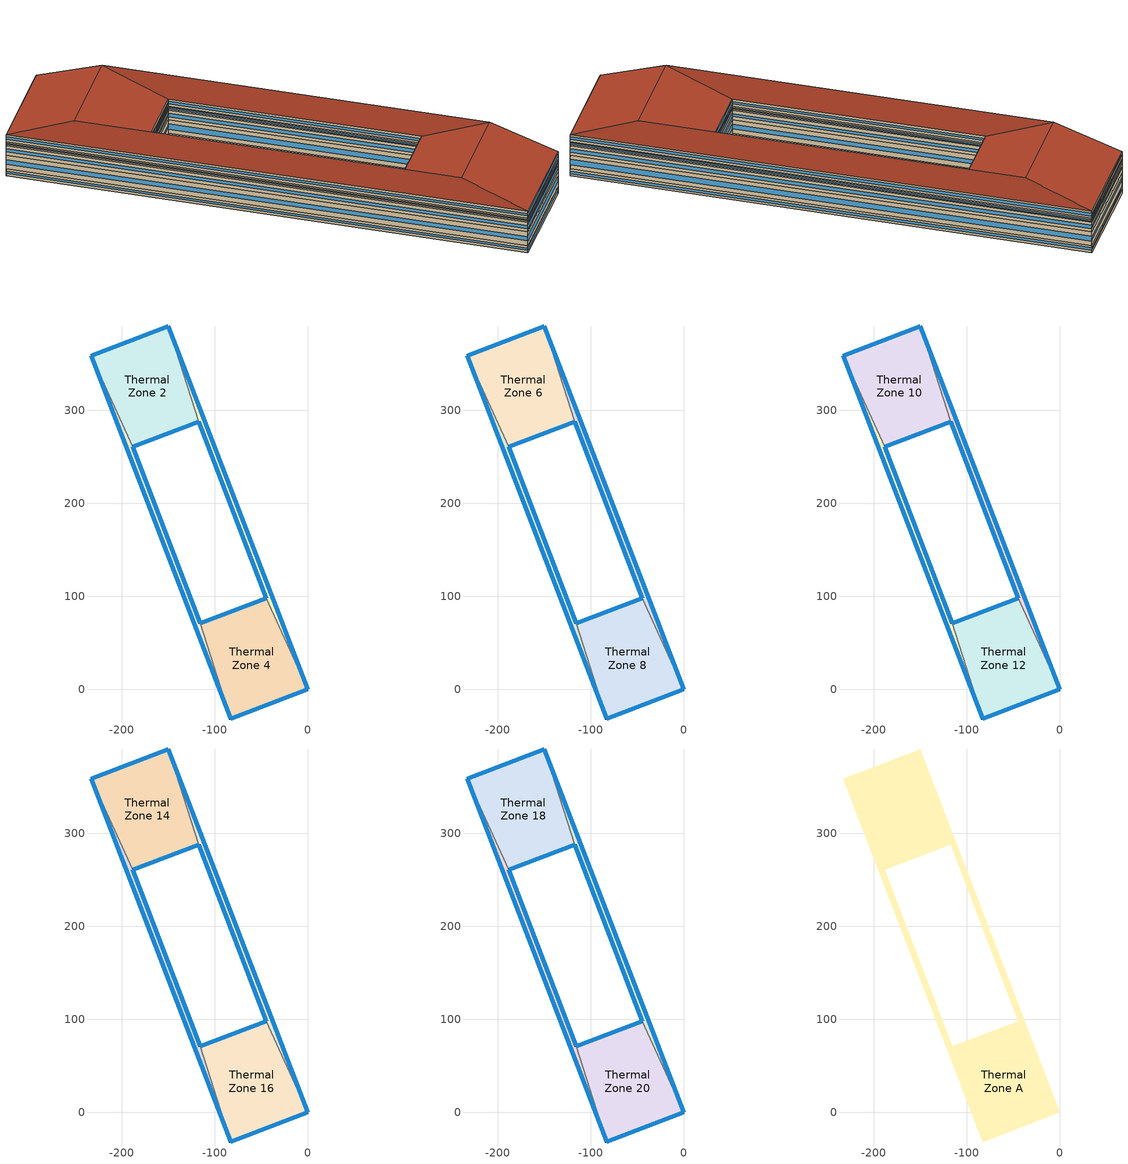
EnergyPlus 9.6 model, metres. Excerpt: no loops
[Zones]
Thermal Zone 1
 floor ground (ExtSlabCarpet): 0,0 -44.54,98.3 -117.35,287.96 -150.02,390.82 z0
 wall outside (Ext Wall): -117.35,287.96 -44.54,98.3 / 0,0 -150.02,390.82 z0:6.39
 wall to Thermal Zone 4 (Interior Wall): -44.54,98.3 0,0 z0:6.39
 wall to Thermal Zone 2 (Interior Wall): -150.02,390.82 -117.35,287.96 z0:6.39
 window (Ext Window): -117.35,287.95 -44.55,98.3 / 0,0.01 -150.02,390.81 z2.01:4.38
Thermal Zone 2
 floor ground (ExtSlabCarpet): -117.35,287.96 -188.28,260.73 -232.83,359.03 -150.02,390.82 z0
 wall outside (Ext Wall): -188.28,260.73 -117.35,287.96 / -150.02,390.82 -232.83,359.03 z0:6.39
 wall to Thermal Zone 3 (Interior Wall): -232.83,359.03 -188.28,260.73 z0:6.39
 window (Ext Window): -188.27,260.74 -117.36,287.96 / -150.03,390.81 -232.82,359.03 z2.78:3.61
Thermal Zone 3
 floor ground (ExtSlabCarpet): -115.48,71.07 -82.81,-31.79 -232.83,359.03 -188.28,260.73 z0
 wall outside (Ext Wall): -232.83,359.03 -82.81,-31.79 / -115.48,71.07 -188.28,260.73 z0:6.39
 wall to Thermal Zone 4 (Interior Wall): -82.81,-31.79 -115.48,71.07 z0:6.39
 window (Ext Window): -232.82,359.02 -82.81,-31.78 / -115.48,71.08 -188.28,260.72 z2.24:4.15
Thermal Zone 4
 floor ground (ExtSlabCarpet): -82.81,-31.79 -115.48,71.07 -44.54,98.3 0,0 z0
 wall outside (Ext Wall): -44.54,98.3 -115.48,71.07 / -82.81,-31.79 0,0 z0:6.39
 window (Ext Window): -44.55,98.29 -115.47,71.07 / -82.8,-31.78 -0.01,0 z2.08:4.31
Thermal Zone 5
 floor to Thermal Zone 1 (Interior Floor): 0,0 -44.54,98.3 -117.35,287.96 -150.02,390.82 z6.39
 wall outside (Ext Wall): -117.35,287.96 -44.54,98.3 / 0,0 -150.02,390.82 z6.39:19.06
 wall to Thermal Zone 8 (Interior Wall): -44.54,98.3 0,0 z6.39:19.06
 wall to Thermal Zone 6 (Interior Wall): -150.02,390.82 -117.35,287.96 z6.39:19.06
 window (Ext Window): -117.35,287.95 -44.55,98.3 / 0,0.01 -150.02,390.81 z10.38:15.07
Thermal Zone 6
 floor to Thermal Zone 2 (Interior Floor): -117.35,287.96 -188.28,260.73 -232.83,359.03 -150.02,390.82 z6.39
 wall outside (Ext Wall): -188.28,260.73 -117.35,287.96 / -150.02,390.82 -232.83,359.03 z6.39:19.06
 wall to Thermal Zone 7 (Interior Wall): -232.83,359.03 -188.28,260.73 z6.39:19.06
 window (Ext Window): -188.27,260.74 -117.36,287.96 / -150.03,390.81 -232.82,359.03 z11.9:13.55
Thermal Zone 7
 floor to Thermal Zone 3 (Interior Floor): -115.48,71.07 -82.81,-31.79 -232.83,359.03 -188.28,260.73 z6.39
 wall outside (Ext Wall): -232.83,359.03 -82.81,-31.79 / -115.48,71.07 -188.28,260.73 z6.39:19.06
 wall to Thermal Zone 8 (Interior Wall): -82.81,-31.79 -115.48,71.07 z6.39:19.06
 window (Ext Window): -232.82,359.02 -82.81,-31.78 / -115.48,71.08 -188.28,260.72 z10.82:14.63
Thermal Zone 8
 floor to Thermal Zone 4 (Interior Floor): -82.81,-31.79 -115.48,71.07 -44.54,98.3 0,0 z6.39
 wall outside (Ext Wall): -44.54,98.3 -115.48,71.07 / -82.81,-31.79 0,0 z6.39:19.06
 window (Ext Window): -44.55,98.29 -115.47,71.07 / -82.8,-31.78 -0.01,0 z10.51:14.94
Thermal Zone 9
 floor to Thermal Zone 5 (Interior Floor): 0,0 -44.54,98.3 -117.35,287.96 -150.02,390.82 z19.06
 wall outside (Ext Wall): -117.35,287.96 -44.54,98.3 / 0,0 -150.02,390.82 z19.06:27.7
 wall to Thermal Zone 12 (Interior Wall): -44.54,98.3 0,0 z19.06:27.7
 wall to Thermal Zone 10 (Interior Wall): -150.02,390.82 -117.35,287.96 z19.06:27.7
 window (Ext Window): -117.35,287.95 -44.55,98.3 / 0,0.01 -150.02,390.81 z21.78:24.98
Thermal Zone 10
 floor to Thermal Zone 6 (Interior Floor): -117.35,287.96 -188.28,260.73 -232.83,359.03 -150.02,390.82 z19.06
 wall outside (Ext Wall): -188.28,260.73 -117.35,287.96 / -150.02,390.82 -232.83,359.03 z19.06:27.7
 wall to Thermal Zone 11 (Interior Wall): -232.83,359.03 -188.28,260.73 z19.06:27.7
 window (Ext Window): -188.27,260.74 -117.36,287.96 / -150.03,390.81 -232.82,359.03 z22.82:23.94
Thermal Zone 11
 floor to Thermal Zone 7 (Interior Floor): -115.48,71.07 -82.81,-31.79 -232.83,359.03 -188.28,260.73 z19.06
 wall outside (Ext Wall): -232.83,359.03 -82.81,-31.79 / -115.48,71.07 -188.28,260.73 z19.06:27.7
 wall to Thermal Zone 12 (Interior Wall): -82.81,-31.79 -115.48,71.07 z19.06:27.7
 window (Ext Window): -232.82,359.02 -82.81,-31.78 / -115.48,71.08 -188.28,260.72 z22.08:24.68
Thermal Zone 12
 floor to Thermal Zone 8 (Interior Floor): -82.81,-31.79 -115.48,71.07 -44.54,98.3 0,0 z19.06
 wall outside (Ext Wall): -44.54,98.3 -115.48,71.07 / -82.81,-31.79 0,0 z19.06:27.7
 window (Ext Window): -44.55,98.29 -115.47,71.07 / -82.8,-31.78 -0.01,0 z21.87:24.89
Thermal Zone 13
 floor to Thermal Zone 9 (Interior Floor): 0,0 -44.54,98.3 -117.35,287.96 -150.02,390.82 z27.7
 wall outside (Ext Wall): -117.35,287.96 -44.54,98.3 / 0,0 -150.02,390.82 z27.7:31.4
 wall to Thermal Zone 16 (Interior Wall): -44.54,98.3 0,0 z27.7:31.4
 wall to Thermal Zone 14 (Interior Wall): -150.02,390.82 -117.35,287.96 z27.7:31.4
 window (Ext Window): -117.35,287.95 -44.55,98.3 / 0,0.01 -150.02,390.81 z28.87:30.23
Thermal Zone 14
 floor to Thermal Zone 10 (Interior Floor): -117.35,287.96 -188.28,260.73 -232.83,359.03 -150.02,390.82 z27.7
 wall outside (Ext Wall): -188.28,260.73 -117.35,287.96 / -150.02,390.82 -232.83,359.03 z27.7:31.4
 wall to Thermal Zone 15 (Interior Wall): -232.83,359.03 -188.28,260.73 z27.7:31.4
 window (Ext Window): -188.27,260.74 -117.36,287.96 / -150.03,390.81 -232.82,359.03 z29.31:29.79
Thermal Zone 15
 floor to Thermal Zone 11 (Interior Floor): -115.48,71.07 -82.81,-31.79 -232.83,359.03 -188.28,260.73 z27.7
 wall outside (Ext Wall): -232.83,359.03 -82.81,-31.79 / -115.48,71.07 -188.28,260.73 z27.7:31.4
 wall to Thermal Zone 16 (Interior Wall): -82.81,-31.79 -115.48,71.07 z27.7:31.4
 window (Ext Window): -232.82,359.02 -82.81,-31.78 / -115.48,71.08 -188.28,260.72 z28.99:30.11
Thermal Zone 16
 floor to Thermal Zone 12 (Interior Floor): -82.81,-31.79 -115.48,71.07 -44.54,98.3 0,0 z27.7
 wall outside (Ext Wall): -44.54,98.3 -115.48,71.07 / -82.81,-31.79 0,0 z27.7:31.4
 window (Ext Window): -44.55,98.29 -115.47,71.07 / -82.8,-31.78 -0.01,0 z28.9:30.2
Thermal Zone 17
 floor to Thermal Zone 13 (Interior Floor): 0,0 -44.54,98.3 -117.35,287.96 -150.02,390.82 z31.4
 wall outside (Ext Wall): -117.35,287.96 -44.54,98.3 / 0,0 -150.02,390.82 z31.4:37.95
 wall to Thermal Zone 20 (Interior Wall): -44.54,98.3 0,0 z31.4:37.95
 wall to Thermal Zone 18 (Interior Wall): -150.02,390.82 -117.35,287.96 z31.4:37.95
 window (Ext Window): -117.35,287.95 -44.55,98.3 / 0,0.01 -150.02,390.81 z33.46:35.89
Thermal Zone 18
 floor to Thermal Zone 14 (Interior Floor): -117.35,287.96 -188.28,260.73 -232.83,359.03 -150.02,390.82 z31.4
 wall outside (Ext Wall): -188.28,260.73 -117.35,287.96 / -150.02,390.82 -232.83,359.03 z31.4:37.95
 wall to Thermal Zone 19 (Interior Wall): -232.83,359.03 -188.28,260.73 z31.4:37.95
 window (Ext Window): -188.27,260.74 -117.36,287.96 / -150.03,390.81 -232.82,359.03 z34.25:35.1
Thermal Zone 19
 floor to Thermal Zone 15 (Interior Floor): -115.48,71.07 -82.81,-31.79 -232.83,359.03 -188.28,260.73 z31.4
 wall outside (Ext Wall): -232.83,359.03 -82.81,-31.79 / -115.48,71.07 -188.28,260.73 z31.4:37.95
 wall to Thermal Zone 20 (Interior Wall): -82.81,-31.79 -115.48,71.07 z31.4:37.95
 window (Ext Window): -232.82,359.02 -82.81,-31.78 / -115.48,71.08 -188.28,260.72 z33.69:35.66
Thermal Zone 20
 floor to Thermal Zone 16 (Interior Floor): -82.81,-31.79 -115.48,71.07 -44.54,98.3 0,0 z31.4
 wall outside (Ext Wall): -44.54,98.3 -115.48,71.07 / -82.81,-31.79 0,0 z31.4:37.95
 window (Ext Window): -44.55,98.29 -115.47,71.07 / -82.8,-31.78 -0.01,0 z33.53:35.82
Thermal Zone A
 floor to Thermal Zone 17 (Interior Floor): 0,0 -44.54,98.3 -117.35,287.96 -150.02,390.82 z37.95
 floor to Thermal Zone 18 (Interior Floor): -117.35,287.96 -188.28,260.73 -232.83,359.03 -150.02,390.82 z37.95
 floor to Thermal Zone 19 (Interior Floor): -115.48,71.07 -82.81,-31.79 -232.83,359.03 -188.28,260.73 z37.95
 floor to Thermal Zone 20 (Interior Floor): -82.81,-31.79 -115.48,71.07 -44.54,98.3 0,0 z37.95
 roof outside (Ext Roof): -150.02,390.82,37.95 -133.68,339.38,57.8 -22.27,49.15,57.8 0,0,37.95; -133.68,339.38,57.8 -117.35,287.96,37.95 -44.54,98.3,37.95 -22.27,49.15,57.8; -232.83,359.03,37.95 -210.55,309.88,57.8 -133.68,339.38,57.8 -150.02,390.82,37.95; -210.55,309.88,57.8 -188.28,260.73,37.95 -117.35,287.96,37.95 -133.68,339.38,57.8; -82.81,-31.79,37.95 -99.15,19.64,57.8 -210.55,309.88,57.8 -232.83,359.03,37.95; -99.15,19.64,57.8 -115.48,71.07,37.95 -188.28,260.73,37.95 -210.55,309.88,57.8; 0,0,37.95 -22.27,49.15,57.8 -99.15,19.64,57.8 -82.81,-31.79,37.95; -22.27,49.15,57.8 -44.54,98.3,37.95 -115.48,71.07,37.95 -99.15,19.64,57.8
[Building]
Building 1: North Axis {deg}=-0
[Site:Location]
Washington Dc Dulles IntL Ar: Latitude {deg}=38.98; Longitude {deg}=-77.47; Time Zone {hr}=-5; Elevation {m}=82
[SizingPeriod:DesignDay] Month=7; Day of Month=21; Day Type=SummerDesignDay; Daily Dry-Bulb Temperature Range {deltaC}=14.4; Dry-Bulb Temperature Range Modifier Type=DefaultMultipliers; Barometric Pressure {Pa}=86790; Wind Speed {m/s}=5; Wind Direction {deg}=340; Rain Indicator=No; Snow Indicator=No; Daylight Saving Time Indicator=No; Solar Model Indicator=ASHRAETau; ASHRAE Clear Sky Optical Depth for Beam Irradiance (taub)=0.339; ASHRAE Clear Sky Optical Depth for Diffuse Irradiance (taud)=2.366; Begin Environment Reset Mode=FullResetAtBeginEnvironment
Name | Maximum Dry-Bulb Temperature {C} | Humidity Condition Type | Wetbulb or DewPoint at Maximum Dry-Bulb {C} | Enthalpy at Maximum Dry-Bulb {J/kg}
SALT-LAKE-CITY-IAP Ann Clg .4% Condns DB=>MWB | 36.5 | Wetbulb | 17.1
SALT-LAKE-CITY-IAP Ann Clg .4% Condns DP=>MDB | 22.5 | Dewpoint | 15.6
SALT-LAKE-CITY-IAP Ann Clg .4% Condns Enth=>MDB | 30.8 | Enthalpy |  | 59300
SALT-LAKE-CITY-IAP Ann Clg .4% Condns WB=>MDB | 31.2 | Wetbulb | 19
[Material] Thermal Absorptance=0.9
Name | Roughness | Thickness m | Conductivity W/m-K | Density kg/m3 | Specific Heat J/kg-K | Solar Absorptance | Visible Absorptance
wall concrete | MediumRough | 0.398 | 0.5 | 2243 | 837 | 0.65 | 0.65
roof concrete | MediumRough | 0.401 | 0.5 | 2243 | 837 | 0.65 | 0.65
Wall Insulation [37] | MediumRough | 0.0681 | 0.0432 | 91 | 837 | 0.5 | 0.5
Roof Insulation [25] | MediumRough | 0.263 | 0.049 | 265 | 836.8 | 0.7 | 0.7
F16 Acoustic tile | MediumSmooth | 0.0191 | 0.06 | 368 | 590 | 0.3 | 0.3
M11 100mm lightweight concrete | MediumRough | 0.1016 | 0.53 | 1280 | 840 | 0.5 | 0.5
MAT-CC05 4 HW CONCRETE | Rough | 0.1016 | 1.311 | 2240 | 836.8 | 0.85 | 0.85
G01a 19mm gypsum board | MediumSmooth | 0.019 | 0.16 | 800 | 1090 | 0.4 | 0.4
[Material:AirGap]
Name | Thermal Resistance m2-K/W
F04 Wall air space resistance | 0.15
F05 Ceiling air space resistance | 0.18
[Material:NoMass]
CP02 CARPET PAD: Roughness=Smooth; Thermal Resistance m2-K/W=0.1; Thermal Absorptance=0.9; Solar Absorptance=0.8; Visible Absorptance=0.8
[WindowMaterial:SimpleGlazingSystem]
Window Material Simple Glazing System: U-Factor W/m2-K=1.51; Solar Heat Gain Coefficient=0.25
[Construction]
Ext Roof: roof concrete, Roof Insulation [25]
Ext Wall: wall concrete, Wall Insulation [37]
Ext Window: Window Material Simple Glazing System
ExtSlabCarpet: MAT-CC05 4 HW CONCRETE, CP02 CARPET PAD
Interior Floor: F16 Acoustic tile, F05 Ceiling air space resistance, M11 100mm lightweight concrete
Interior Wall: G01a 19mm gypsum board, F04 Wall air space resistance, G01a 19mm gypsum board
[Zone]
Thermal Zone 1; Thermal Zone 2; Thermal Zone 3; Thermal Zone 4: 249, 0, 0, 0, , 1, , , , , , Yes
Thermal Zone 5; Thermal Zone 6; Thermal Zone 7; Thermal Zone 8: 249, 0, 0, 6.39, , 1, , , , , , Yes
Thermal Zone 9; Thermal Zone 10; Thermal Zone 11; Thermal Zone 12: 249, 0, 0, 19.06, , 1, , , , , , Yes
Thermal Zone 13; Thermal Zone 14; Thermal Zone 15; Thermal Zone 16: 249, 0, 0, 27.7, , 1, , , , , , Yes
Thermal Zone 17; Thermal Zone 18; Thermal Zone 19; Thermal Zone 20: 249, 0, 0, 31.4, , 1, , , , , , Yes
Thermal Zone A: 249, 0, 0, 37.95, , 1, , , , , , No
[AvailabilityManager:Scheduled] Schedule=Always On Discrete
Packaged Rooftop Air Conditioner 1 Availability Manager; Air Loop HVAC Outdoor Air System 1 Availability Manager; Packaged Rooftop Air Conditioner 2 Availability Manager; Air Loop HVAC Outdoor Air System 2 Availability Manager; Packaged Rooftop Air Conditioner 3 Availability Manager; Air Loop HVAC Outdoor Air System 3 Availability Manager
[Schedule:Constant]
Always On Discrete: Hourly Value=1
